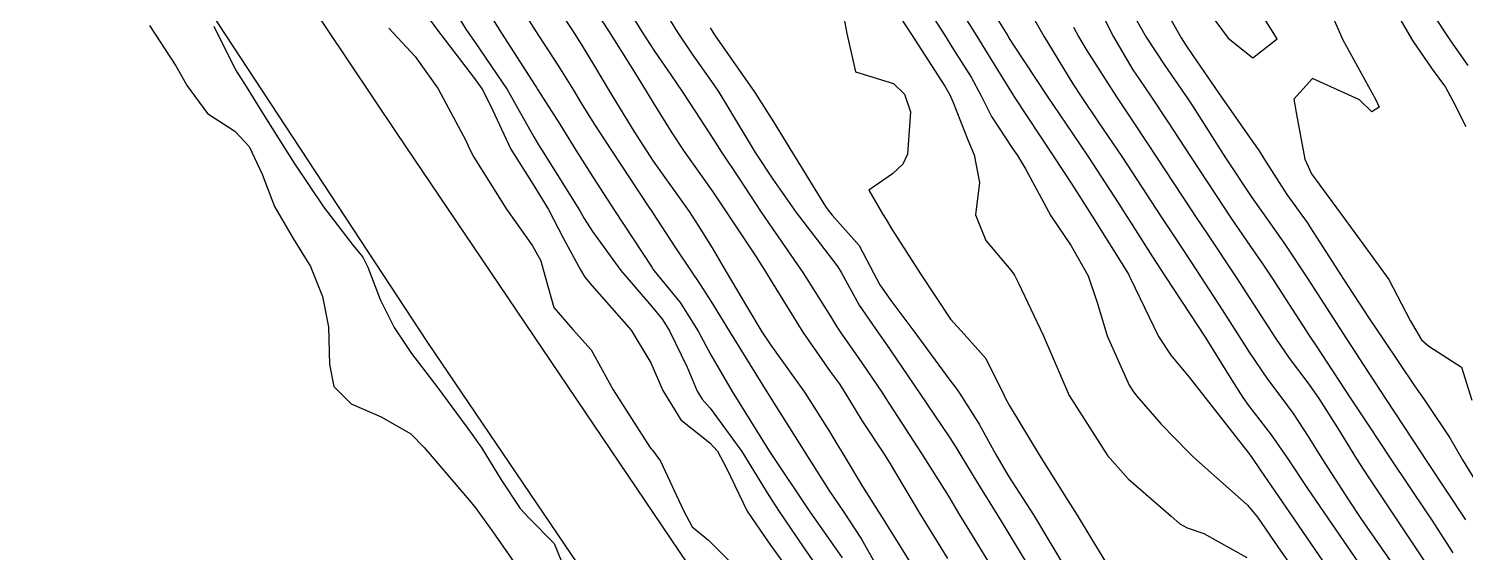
# Model space of a CAD drawing. Header units: metres. Extents: x 298520 to 308411, y 7433745 to 7450750.
# Drawn here: x 305441.08 to 305489.1, y 7436289.78 to 7436307.28 of the extents above; entities that cross this region are included whole.
import ezdxf

# ---------------------------------------------------------------- set-up
doc = ezdxf.new("R2010")
doc.units = ezdxf.units.M
doc.header["$LTSCALE"] = 10
for name, color, linetype in [('Curvas de Nivel 1m', 11, 'Continuous'), ('Curvas de Nivel 5m', 15, 'Continuous'), ('Vias Primárias', 230, 'Continuous')]:
    doc.layers.add(name, color=color, linetype=linetype)

msp = doc.modelspace()

# ---------------------------------------------------------------- linework, layer by layer
at = {"layer": 'Curvas de Nivel 1m', "flags": 128}
for points, elevation in [([(305456.748, 7436309.249), (305458.003, 7436307.24), (305458.79, 7436306.027), (305459.286, 7436305.22), (305459.55, 7436304.788), (305459.972, 7436304.113), (305460.557, 7436303.204), (305461.812, 7436301.314), (305461.896, 7436301.19), (305461.932, 7436301.133), (305462.7, 7436299.957), (305463.222, 7436299.17), (305463.502, 7436298.759), (305463.903, 7436298.137), (305464.501, 7436297.154), (305465.55, 7436295.46), (305465.749, 7436295.141), (305465.861, 7436294.957), (305467.025, 7436293.128), (305467.824, 7436291.85), (305468.323, 7436291.112), (305468.92, 7436290.219), (305469.555, 7436289.094)], 741), ([(305456.022, 7436308.525), (305456.804, 7436307.252), (305457.985, 7436305.418), (305458.057, 7436305.312), (305458.1, 7436305.238), (305458.833, 7436304.089), (305459.373, 7436303.219), (305459.949, 7436302.3), (305460.661, 7436301.203), (305461.914, 7436299.302), (305461.957, 7436299.233), (305461.992, 7436299.189), (305462.856, 7436298.129), (305463.457, 7436297.167), (305463.881, 7436296.378), (305464.595, 7436295.153), (305465.843, 7436293.14), (305467.192, 7436291.126), (305467.804, 7436290.261), (305468.275, 7436289.59)], 742), ([(305486.371, 7436308.554), (305487.332, 7436306.887), (305487.993, 7436305.928), (305488.439, 7436305.325), (305488.686, 7436304.869), (305489.119, 7436304.007)], 724), ([(305454.022, 7436308.22), (305454.716, 7436307.273), (305455.986, 7436305.617), (305456.234, 7436305.257), (305456.5, 7436304.732), (305457.192, 7436303.248), (305457.945, 7436302.066), (305458.453, 7436301.232), (305458.959, 7436300.26), (305459.52, 7436299.216), (305459.666, 7436298.969), (305459.908, 7436298.692), (305461.219, 7436297.197), (305461.877, 7436296.108), (305462.274, 7436295.184), (305462.881, 7436294.202), (305463.846, 7436293.435), (305464.1, 7436293.157), (305464.4, 7436292.589), (305465.098, 7436291.147), (305465.803, 7436290.125), (305466.514, 7436289.133)], 744), ([(305455.168, 7436308.117), (305455.687, 7436307.263), (305455.998, 7436306.816), (305457.071, 7436305.249), (305457.967, 7436303.664), (305458.119, 7436303.392), (305458.217, 7436303.236), (305458.684, 7436302.497), (305459.487, 7436301.217), (305459.652, 7436300.936), (305459.926, 7436300.496), (305460.877, 7436299.2), (305461.901, 7436298.003), (305462.269, 7436297.556), (305462.502, 7436297.181), (305463.088, 7436295.959), (305463.424, 7436295.167), (305463.593, 7436294.897), (305463.857, 7436294.597), (305464.92, 7436293.149), (305465.821, 7436291.673), (305466.16, 7436291.137), (305466.966, 7436289.963), (305467.543, 7436289.123)], 743), ([(305460.828, 7436308.395), (305461.565, 7436307.194), (305461.996, 7436306.533), (305462.546, 7436305.739), (305462.924, 7436305.176), (305463.341, 7436304.534), (305463.967, 7436303.579), (305464.238, 7436303.157), (305464.801, 7436302.301), (305465.561, 7436301.144), (305465.928, 7436300.616), (305466.962, 7436299.13), (305467.898, 7436297.648), (305468.095, 7436297.317), (305468.227, 7436297.115), (305468.907, 7436296.138), (305469.618, 7436295.094), (305469.714, 7436294.945), (305469.859, 7436294.725), (305470.929, 7436293.079), (305471.822, 7436291.649), (305472.176, 7436291.065), (305472.791, 7436290.044), (305473.41, 7436289.046)], 738), ([(305462.021, 7436308.373), (305462.754, 7436307.179), (305463.257, 7436306.432), (305463.985, 7436305.402), (305464.146, 7436305.158), (305464.405, 7436304.729), (305465.365, 7436303.146), (305465.95, 7436302.246), (305466.737, 7436301.132), (305467.918, 7436299.595), (305468.122, 7436299.323), (305468.246, 7436299.115), (305468.838, 7436298.042), (305469.488, 7436297.096), (305469.653, 7436296.865), (305469.877, 7436296.539), (305470.867, 7436295.08), (305471.849, 7436293.63), (305472.069, 7436293.29), (305472.206, 7436293.065), (305472.807, 7436292.077), (305473.444, 7436291.046), (305473.583, 7436290.816), (305473.807, 7436290.449), (305474.665, 7436289.031)], 737), ([(305470.016, 7436307.956), (305470.587, 7436307.084), (305471.704, 7436305.355), (305471.875, 7436305.071), (305471.98, 7436304.811), (305472.472, 7436303.567), (305472.689, 7436303.059), (305472.865, 7436302.14), (305472.724, 7436301.058), (305473.073, 7436300.201), (305473.915, 7436299.21), (305474.034, 7436299.039), (305474.171, 7436298.776), (305474.989, 7436297.029), (305475.863, 7436295.02), (305477.142, 7436293.007), (305477.831, 7436292.229), (305479.268, 7436290.978), (305479.559, 7436290.722), (305479.809, 7436290.589), (305480.367, 7436290.405), (305481.799, 7436289.6)], 734), ([(305471.106, 7436307.989), (305471.689, 7436307.073), (305471.998, 7436306.585), (305472.584, 7436305.656), (305472.903, 7436305.056), (305473.267, 7436304.341), (305473.965, 7436303.276), (305474.131, 7436303.038), (305474.395, 7436302.597), (305475.251, 7436301.027), (305475.923, 7436300.021), (305476.496, 7436299.014), (305476.812, 7436298.098), (305477.135, 7436297.007), (305477.867, 7436295.361), (305478.01, 7436295.143), (305478.127, 7436294.996), (305478.931, 7436294.061), (305479.844, 7436293.117), (305480.006, 7436292.968), (305481.819, 7436291.349), (305482.158, 7436290.945), (305482.83, 7436289.962), (305483.564, 7436288.923)], 733), ([(305472.02, 7436308.23), (305472.752, 7436307.059), (305473.231, 7436306.287), (305473.983, 7436305.056), (305473.995, 7436305.04), (305474.017, 7436305.005), (305475.33, 7436303.026), (305475.949, 7436302.085), (305476.633, 7436301.013), (305477.841, 7436299.073), (305477.882, 7436299), (305477.912, 7436298.929), (305478.848, 7436296.986), (305479.261, 7436296.364), (305479.87, 7436295.635), (305480.391, 7436294.965), (305481.844, 7436293.106), (305481.914, 7436293.019), (305481.961, 7436292.948), (305482.25, 7436292.53), (305483.346, 7436290.927), (305483.538, 7436290.652), (305483.806, 7436290.262), (305484.731, 7436288.911)], 732), ([(305476.652, 7436308.385), (305477.337, 7436307.007), (305477.992, 7436305.905), (305478.356, 7436305.364), (305478.61, 7436304.991), (305479.162, 7436304.17), (305479.942, 7436302.97), (305479.962, 7436302.938), (305481.263, 7436300.957), (305481.923, 7436299.993), (305482.353, 7436299.379), (305482.65, 7436298.939), (305483.885, 7436297.026), (305483.953, 7436296.919), (305484.093, 7436296.706), (305485.28, 7436294.906), (305485.854, 7436294.034), (305486.614, 7436292.892), (305487.816, 7436291.098), (305487.961, 7436290.878), (305488.688, 7436289.753)], 728), ([(305479.06, 7436307.941), (305479.601, 7436306.976), (305479.759, 7436306.732), (305479.997, 7436306.387), (305480.974, 7436304.96), (305481.969, 7436303.541), (305482.216, 7436303.197), (305482.365, 7436302.944), (305483.135, 7436301.742), (305483.73, 7436300.923), (305483.815, 7436300.805), (305483.93, 7436300.627), (305485.034, 7436298.909), (305485.893, 7436297.586), (305486.355, 7436296.895), (305487.409, 7436295.343), (305487.722, 7436294.881), (305487.861, 7436294.682), (305488.586, 7436293.605), (305489.012, 7436292.862), (305489.823, 7436291.541)], 726), ([(305460.013, 7436307.893), (305460.455, 7436307.205), (305461.274, 7436305.913), (305461.724, 7436305.193), (305461.979, 7436304.77), (305462.582, 7436303.793), (305462.995, 7436303.175), (305463.943, 7436301.822), (305464.395, 7436301.155), (305465.373, 7436299.691), (305465.72, 7436299.142), (305465.91, 7436298.823), (305466.954, 7436297.129), (305467.873, 7436295.823), (305468.166, 7436295.416), (305468.359, 7436295.113), (305468.929, 7436294.179), (305469.649, 7436293.093), (305469.838, 7436292.79), (305470.861, 7436291.08), (305471.798, 7436289.564)], 739), ([(305473.48, 7436307.579), (305473.805, 7436307.043), (305473.879, 7436306.919), (305474, 7436306.732), (305475.127, 7436305.029), (305475.97, 7436303.776), (305476.485, 7436303.015), (305477.525, 7436301.419), (305477.793, 7436301.001), (305477.931, 7436300.78), (305478.619, 7436299.689), (305479.082, 7436298.982), (305479.895, 7436297.749), (305480.401, 7436296.965), (305481.295, 7436295.53), (305481.662, 7436294.952), (305481.86, 7436294.684), (305482.616, 7436293.704), (305483.149, 7436292.93), (305483.828, 7436291.909), (305484.505, 7436290.913), (305485.794, 7436289.028)], 731), ([(305478.014, 7436307.743), (305478.438, 7436306.993), (305479.058, 7436306.048), (305479.803, 7436304.973), (305479.875, 7436304.865), (305479.98, 7436304.703), (305481.091, 7436302.959), (305481.944, 7436301.668), (305482.46, 7436300.942), (305483.071, 7436300.08), (305483.833, 7436298.921), (305483.911, 7436298.798), (305485.133, 7436296.907), (305485.872, 7436295.767), (305486.449, 7436294.894), (305487.625, 7436293.103), (305487.775, 7436292.881), (305487.841, 7436292.778), (305489.113, 7436290.86)], 727), ([(305488.016, 7436307.765), (305488.606, 7436306.871), (305489.184, 7436306.051)], 723), ([(305445.115, 7436307.389), (305445.993, 7436306.043), (305446.379, 7436305.374), (305447.056, 7436304.446), (305447.968, 7436303.856), (305448.453, 7436303.345), (305448.878, 7436302.411), (305449.296, 7436301.336), (305449.922, 7436300.265), (305450.493, 7436299.324), (305450.897, 7436298.326), (305451.098, 7436297.318), (305451.133, 7436296.058), (305451.278, 7436295.316), (305451.857, 7436294.741), (305452.863, 7436294.305), (305453.848, 7436293.739), (305454.298, 7436293.275), (305455.817, 7436291.507), (305456.014, 7436291.258), (305456.597, 7436290.46), (305457.441, 7436289.244)], 747), ([(305447.262, 7436307.361), (305447.991, 7436305.903), (305448.346, 7436305.346), (305448.957, 7436304.356), (305449.602, 7436303.334), (305449.955, 7436302.786), (305450.937, 7436301.32), (305451.92, 7436300.034), (305452.252, 7436299.641), (305452.417, 7436299.302), (305452.829, 7436298.223), (305453.292, 7436297.289), (305453.88, 7436296.426), (305454.759, 7436295.271), (305455.848, 7436293.793), (305456.223, 7436293.256), (305456.875, 7436292.202), (305457.503, 7436291.243), (305457.81, 7436290.912), (305458.646, 7436290.072), (305458.988, 7436289.222)], 746), ([(305463.855, 7436307.313), (305463.943, 7436307.161), (305463.968, 7436307.126), (305464.002, 7436307.076), (305465.355, 7436305.146), (305465.973, 7436304.171), (305466.608, 7436303.134), (305467.719, 7436301.339), (305467.865, 7436301.121), (305467.932, 7436301.045), (305468.843, 7436300.027), (305469.334, 7436299.099), (305469.529, 7436298.716), (305469.9, 7436298.196), (305470.733, 7436297.081), (305471.868, 7436295.535), (305472.069, 7436295.271), (305472.219, 7436295.065), (305472.856, 7436294.058), (305473.404, 7436293.047), (305473.832, 7436292.317), (305474.667, 7436291.031), (305475.794, 7436289.143)], 736), ([(305476.007, 7436307.325), (305476.167, 7436307.018), (305476.432, 7436306.583), (305477.441, 7436305.005), (305477.975, 7436304.201), (305478.455, 7436303.48), (305478.781, 7436302.988), (305479.937, 7436301.224), (305480.107, 7436300.968), (305480.485, 7436300.407), (305481.456, 7436298.955), (305481.903, 7436298.265), (305482.756, 7436296.937), (305483.217, 7436296.27), (305483.868, 7436295.399), (305484.205, 7436294.917), (305484.825, 7436293.939), (305485.467, 7436292.904), (305485.834, 7436292.33), (305486.791, 7436290.89), (305487.798, 7436289.388)], 729)]:
    msp.add_lwpolyline(points, dxfattribs=dict(at, elevation=elevation))
at = {"layer": 'Curvas de Nivel 5m', "flags": 128}
for points, elevation in [([(305458.031, 7436309.082), (305459.254, 7436307.221), (305459.545, 7436306.764), (305459.991, 7436306.022), (305460.482, 7436305.205), (305461.312, 7436303.854), (305461.729, 7436303.192), (305461.958, 7436302.854), (305463.153, 7436301.172), (305463.463, 7436300.702), (305463.921, 7436299.949), (305464.395, 7436299.155), (305465.102, 7436297.947), (305465.588, 7436297.143), (305465.886, 7436296.703), (305467.009, 7436295.129), (305467.85, 7436293.813), (305468.108, 7436293.379), (305468.271, 7436293.114), (305468.953, 7436291.976), (305469.513, 7436291.094), (305469.626, 7436290.907), (305469.808, 7436290.614), (305470.765, 7436289.08)], 740), ([(305468.061, 7436309.091), (305468.428, 7436307.114), (305468.714, 7436305.833), (305469.986, 7436305.442), (305470.352, 7436305.086), (305470.561, 7436304.5), (305470.456, 7436303.085), (305470.299, 7436302.746), (305469.953, 7436302.429), (305469.167, 7436301.879), (305469.615, 7436301.095), (305469.739, 7436300.901), (305469.928, 7436300.572), (305470.889, 7436299.08), (305471.89, 7436297.572), (305472.354, 7436297.063), (305473.077, 7436296.254), (305473.68, 7436295.043), (305473.736, 7436294.916), (305473.859, 7436294.692), (305474.859, 7436293.03), (305475.82, 7436291.506), (305476.131, 7436291.017), (305476.613, 7436290.204), (305477.354, 7436289.004)], 735), ([(305474.029, 7436308.758), (305475.008, 7436307.03), (305475.987, 7436305.436), (305476.258, 7436305.017), (305476.851, 7436304.135), (305477.616, 7436303.003), (305477.955, 7436302.493), (305478.94, 7436300.985), (305479.333, 7436300.385), (305479.918, 7436299.505), (305480.274, 7436298.966), (305480.975, 7436297.881), (305481.567, 7436296.953), (305481.878, 7436296.465), (305482.487, 7436295.559), (305482.966, 7436294.933), (305483.35, 7436294.42), (305483.85, 7436293.65), (305484.308, 7436292.915), (305485.199, 7436291.53), (305485.615, 7436290.902), (305485.81, 7436290.615), (305487.017, 7436288.888)], 730), ([(305480.026, 7436308.522), (305481.175, 7436306.958), (305481.996, 7436306.301), (305482.81, 7436306.938), (305482.022, 7436308.198)], 725), ([(305484.207, 7436308.741), (305485.004, 7436306.91), (305485.985, 7436305.124), (305486.116, 7436304.899), (305486.224, 7436304.654), (305485.979, 7436304.505), (305485.563, 7436304.904), (305483.99, 7436305.613), (305483.368, 7436304.929), (305483.457, 7436304.407), (305483.738, 7436302.923), (305483.956, 7436302.428), (305485.072, 7436300.909), (305485.921, 7436299.752), (305486.548, 7436298.894), (305487.256, 7436297.523), (305487.64, 7436296.882), (305487.881, 7436296.666), (305488.978, 7436295.968), (305489.324, 7436294.858)], 725), ([(305453.114, 7436307.293), (305453.999, 7436306.351), (305454.767, 7436305.272), (305455.688, 7436303.54), (305455.818, 7436303.261), (305455.959, 7436302.98), (305457.056, 7436301.249), (305457.921, 7436300.015), (305458.198, 7436299.518), (305458.28, 7436299.234), (305458.632, 7436297.961), (305459.272, 7436297.219), (305459.883, 7436296.545), (305460.618, 7436295.202), (305461.844, 7436293.285), (305461.889, 7436293.235), (305461.927, 7436293.189), (305462.202, 7436292.82), (305462.973, 7436291.173), (305463.26, 7436290.621), (305463.803, 7436290.176), (305464.83, 7436289.15)], 745)]:
    msp.add_lwpolyline(points, dxfattribs=dict(at, elevation=elevation))
at = {"layer": 'Vias Primárias'}
for points in [[(305246.059, 7436539.239), (305249.049, 7436534.712), (305263.207, 7436511.203), (305267.753, 7436504.595), (305274.266, 7436497.478), (305281.819, 7436488.557), (305292.968, 7436478.676), (305309.176, 7436463.971), (305315.552, 7436457.832), (305335.587, 7436431.417), (305357.69, 7436405.682), (305380.992, 7436382.265), (305407.66, 7436359.48), (305417.541, 7436349.77), (305425.033, 7436340.473), (305438.888, 7436320.416), (305454.408, 7436296.792), (305470.154, 7436273.549), (305478.556, 7436261.27), (305485.262, 7436252.183), (305499.793, 7436232.056), (305507.534, 7436220.086), (305539.2, 7436173.274)], [(305279.333, 7436498.614), (305287.451, 7436489.72), (305294.98, 7436483.274), (305318.989, 7436460.96), (305350.085, 7436420.059), (305382.655, 7436387.133), (305403.391, 7436367.112), (305412.826, 7436359.532), (305422.687, 7436349.252), (305433.77, 7436333.046), (305453.365, 7436303.814), (305470.266, 7436278.781), (305485.772, 7436256.274), (305552.14, 7436158.523), (305569.848, 7436127.382)]]:
    msp.add_lwpolyline(points, dxfattribs=at)

doc.saveas('drawing.dxf')
